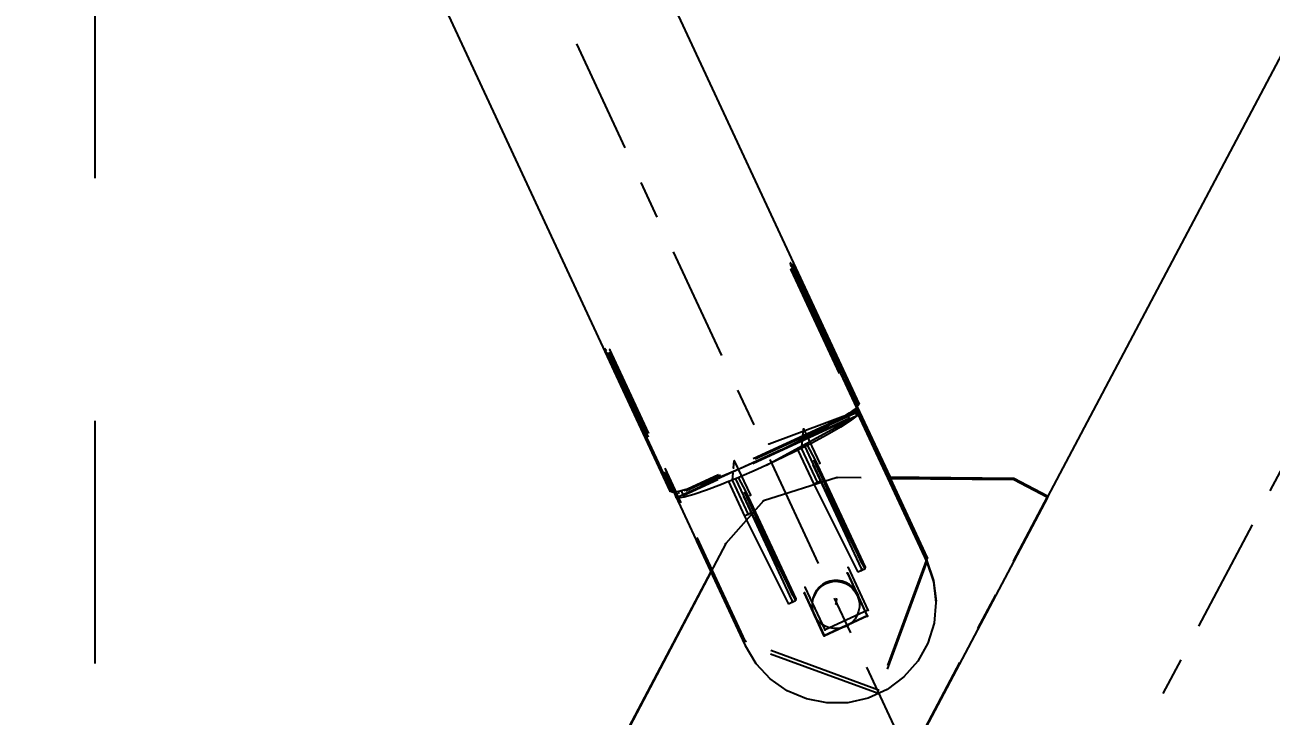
# Model space of a CAD drawing. Header units: millimetres. Extents: x 2368 to 8313, y 7493 to 11698.
# Drawn here: x 6092.75 to 6125.37, y 11249.03 to 11267.12 of the extents above; entities that cross this region are included whole.
import ezdxf

# ---------------------------------------------------------------- set-up
doc = ezdxf.new("R2010")
doc.units = ezdxf.units.MM
for name, pattern in [('CENTER', [50.8, 31.75, -6.35, 6.35, -6.35]), ('XKITLINE00', [0]), ('XKITLINE03', [6, 3, -1, 1, -1])]:
    doc.linetypes.add(name, pattern=pattern)
doc.styles.add('ROMANS', font='romans.shx')
doc.dimstyles.new('MD300', dxfattribs={"dimtxt": 2.5, "dimasz": 2.5, "dimexe": 1, "dimexo": 1, "dimgap": 0.5, "dimtad": 1, "dimdec": 1, "dimlfac": 50, "dimrnd": 0.5, "dimdsep": 46, "dimtxsty": 'ROMANS', "dimcen": 1, "dimclrd": 146, "dimclre": 146, "dimclrt": 30, "dimadec": 1, "dimazin": 2, "dimtfac": 1, "dimtdec": 1, "dimtmove": 0, "dimatfit": 1, "dimfxl": 1, "dimtolj": 1, "dimtzin": 0, "dimlwd": -1, "dimlwe": -1, "dimarcsym": 0})

# ---------------------------------------------------------------- blocks, each defined once
blk = doc.blocks.new('*D29')
at = {"color": 146, "transparency": 16777216}
for p, q in [((6169.047, 11249.197), (6169.047, 10991.038)), ((5216.588, 11053.98), (5216.588, 10991.038)), ((5219.088, 10992.038), (6166.547, 10992.038))]:
    blk.add_line(p, q, dxfattribs=at)
for points in [[(5219.088, 10992.455), (5219.088, 10991.621), (5216.588, 10992.038)], [(6166.547, 10992.455), (6166.547, 10991.621), (6169.047, 10992.038)]]:
    blk.add_solid(points, dxfattribs=at)
at = {"layer": 'Defpoints', "color": 0, "transparency": 16777216}
for p in [(6169.047, 11250.197), (5216.588, 11054.98), (6169.047, 10992.038)]:
    blk.add_point(p, dxfattribs=at)
at = {"color": 30, "transparency": 16777216, "insert": (5692.818, 10993.788), "char_height": 2.5, "attachment_point": 5, "style": 'ROMANS'}
blk.add_mtext('\\A1;47623', dxfattribs=at)
blk = doc.blocks.new('*D37')
at = {"color": 146, "transparency": 16777216}
for p, q in [((6544.584, 11276.27), (6544.584, 10979.265)), ((5216.588, 11053.98), (5216.588, 10979.265)), ((5219.088, 10980.265), (6542.084, 10980.265))]:
    blk.add_line(p, q, dxfattribs=at)
for points in [[(5219.088, 10980.681), (5219.088, 10979.848), (5216.588, 10980.265)], [(6542.084, 10980.681), (6542.084, 10979.848), (6544.584, 10980.265)]]:
    blk.add_solid(points, dxfattribs=at)
at = {"layer": 'Defpoints', "color": 0, "transparency": 16777216}
for p in [(6544.584, 11277.27), (5216.588, 11054.98), (6544.584, 10980.265)]:
    blk.add_point(p, dxfattribs=at)
at = {"color": 30, "transparency": 16777216, "insert": (5880.586, 10982.015), "char_height": 2.5, "attachment_point": 5, "style": 'ROMANS'}
blk.add_mtext('\\A1;66400', dxfattribs=at)
blk = doc.blocks.new('*D38')
at = {"color": 146, "transparency": 16777216}
for p, q in [((3888.584, 11276.27), (3888.584, 10968.162)), ((6544.588, 11276.271), (6544.588, 10968.162)), ((6542.088, 10969.162), (3891.084, 10969.162))]:
    blk.add_line(p, q, dxfattribs=at)
for points in [[(3891.084, 10969.579), (3891.084, 10968.745), (3888.584, 10969.162)], [(6542.088, 10969.579), (6542.088, 10968.745), (6544.588, 10969.162)]]:
    blk.add_solid(points, dxfattribs=at)
at = {"layer": 'Defpoints', "color": 0, "transparency": 16777216}
for p in [(3888.584, 11277.27), (6544.588, 11277.271), (3888.584, 10969.162)]:
    blk.add_point(p, dxfattribs=at)
at = {"color": 30, "transparency": 16777216, "insert": (5216.586, 10970.912), "char_height": 2.5, "attachment_point": 5, "style": 'ROMANS'}
blk.add_mtext('\\A1;132800', dxfattribs=at)

msp = doc.modelspace()

# ---------------------------------------------------------------- linework, layer by layer
at = {"color": 6, "linetype": 'CENTER'}
msp.add_line((6094.5882, 10907.5139), (6094.5882, 11495.735), dxfattribs=at)
at = {"color": 8, "linetype": 'XKITLINE03'}
for p, q in [((6118.5882, 11242.1507), (6036.5882, 11418.2997)), ((6118.5882, 11242.1507), (6036.5882, 11418.2997)), ((6200.5882, 11397.261), (6036.5882, 11087.0404)), ((6200.5881, 11397.261), (6036.5882, 11087.0404)), ((6112.8027, 11260.7179), (6116.3587, 11253.0791)), ((6112.8028, 11260.7179), (6116.3587, 11253.0791)), ((6112.8141, 11260.8121), (6116.3701, 11253.1733)), ((6112.8142, 11260.8121), (6116.3701, 11253.1733)), ((6111.6045, 11250.8948), (6108.0486, 11258.5336)), ((6111.6046, 11250.8948), (6108.0486, 11258.5336)), ((6111.6159, 11250.989), (6108.0599, 11258.6278)), ((6111.6159, 11250.989), (6108.06, 11258.6278)), ((6109.8024, 11254.7528), (6114.5839, 11256.9497)), ((6109.8025, 11254.7528), (6114.5839, 11256.9497)), ((6114.591, 11257.0083), (6109.8095, 11254.8114)), ((6114.591, 11257.0083), (6109.8096, 11254.8114)), ((6114.5262, 11256.8895), (6109.8515, 11254.7418)), ((6114.5263, 11256.8895), (6109.8516, 11254.7418)), ((6114.5419, 11257.0193), (6109.8672, 11254.8716)), ((6114.5419, 11257.0193), (6109.8672, 11254.8716)), ((6112.1632, 11255.6032), (6114.5262, 11256.8895)), ((6112.1633, 11255.6032), (6114.5263, 11256.8895)), ((6112.2302, 11256.1579), (6114.5419, 11257.0193)), ((6112.2302, 11256.1579), (6114.5419, 11257.0193)), ((6114.5839, 11256.9497), (6114.601, 11256.9852)), ((6114.5839, 11256.9497), (6114.6011, 11256.9852)), ((6114.601, 11256.9852), (6114.591, 11257.0083)), ((6114.6011, 11256.9852), (6114.591, 11257.0083)), ((6113.1116, 11256.3602), (6113.1344, 11256.5486)), ((6113.1116, 11256.3602), (6113.1343, 11256.5486)), ((6113.1343, 11256.5486), (6113.5546, 11255.6457)), ((6113.1344, 11256.5486), (6113.5547, 11255.6457)), ((6113.0965, 11256.2346), (6113.0737, 11256.0462)), ((6113.0964, 11256.2346), (6113.0737, 11256.0462)), ((6113.0737, 11256.0462), (6113.4941, 11255.1433)), ((6113.0737, 11256.0462), (6113.494, 11255.1433)), ((6114.6516, 11252.8938), (6113.0964, 11256.2346)), ((6114.6517, 11252.8938), (6113.0965, 11256.2346)), ((6114.6668, 11253.0194), (6113.1116, 11256.3602)), ((6114.6668, 11253.0194), (6113.1116, 11256.3602)), ((6111.2818, 11255.4009), (6111.2591, 11255.2125)), ((6111.2819, 11255.4009), (6111.2592, 11255.2125)), ((6112.837, 11252.0601), (6111.2818, 11255.4009)), ((6112.8371, 11252.0601), (6111.2819, 11255.4009)), ((6111.297, 11255.5265), (6111.3197, 11255.7149)), ((6111.297, 11255.5265), (6111.3198, 11255.7149)), ((6112.8522, 11252.1857), (6111.297, 11255.5265)), ((6112.8523, 11252.1857), (6111.297, 11255.5265)), ((6111.3197, 11255.7149), (6111.7401, 11254.812)), ((6111.3198, 11255.7149), (6111.7401, 11254.812)), ((6111.2591, 11255.2125), (6111.6794, 11254.3096)), ((6111.2592, 11255.2125), (6111.6795, 11254.3096)), ((6114.0125, 11255.2758), (6112.0799, 11254.6657)), ((6114.0125, 11255.2758), (6112.0799, 11254.6657)), ((6118.6361, 11255.2342), (6114.0125, 11255.2758)), ((6118.6362, 11255.2342), (6114.0125, 11255.2758)), ((6119.5181, 11254.7721), (6118.6361, 11255.2342)), ((6119.5182, 11254.7721), (6118.6362, 11255.2342)), ((6109.7924, 11254.7759), (6109.8024, 11254.7528)), ((6109.7924, 11254.7759), (6109.8025, 11254.7528)), ((6110.2167, 11237.1766), (6119.5181, 11254.7721)), ((6110.2168, 11237.1766), (6119.5182, 11254.7721)), ((6112.0799, 11254.6657), (6111.0957, 11253.5468)), ((6112.0799, 11254.6657), (6111.0957, 11253.5468)), ((6111.0957, 11253.5468), (6106.4683, 11244.781)), ((6111.0957, 11253.5468), (6106.4684, 11244.781)), ((6116.3701, 11253.1733), (6115.0942, 11249.7155)), ((6116.3701, 11253.1733), (6115.0943, 11249.7155)), ((6114.2978, 11252.9235), (6114.8191, 11251.8039)), ((6114.2978, 11252.9235), (6114.819, 11251.8039)), ((6114.6453, 11252.8414), (6114.6516, 11252.8938)), ((6114.6454, 11252.8414), (6114.6517, 11252.8938)), ((6114.6731, 11253.0717), (6114.6668, 11253.0194)), ((6114.6731, 11253.0717), (6114.6668, 11253.0194)), ((6116.3587, 11253.0791), (6115.0829, 11249.6213)), ((6116.3587, 11253.0791), (6115.0829, 11249.6213)), ((6114.2786, 11252.7644), (6114.7998, 11251.6448)), ((6114.2787, 11252.7644), (6114.7999, 11251.6448)), ((6114.2806, 11252.7812), (6114.8018, 11251.6615)), ((6114.2807, 11252.7812), (6114.8019, 11251.6615)), ((6112.8585, 11252.238), (6112.8522, 11252.1857)), ((6112.8586, 11252.238), (6112.8523, 11252.1857)), ((6113.6748, 11251.1279), (6113.1536, 11252.2475)), ((6113.6748, 11251.1279), (6113.1536, 11252.2475)), ((6113.6768, 11251.1446), (6113.1556, 11252.2643)), ((6113.6768, 11251.1446), (6113.1556, 11252.2643)), ((6113.694, 11251.287), (6113.1728, 11252.4066)), ((6113.694, 11251.287), (6113.1728, 11252.4066)), ((6112.8307, 11252.0077), (6112.837, 11252.0601)), ((6112.8308, 11252.0077), (6112.8371, 11252.0601)), ((6113.9949, 11252.0969), (6113.9797, 11251.9713)), ((6113.9949, 11252.0969), (6113.9798, 11251.9713)), ((6114.7999, 11251.6448), (6113.6748, 11251.1279)), ((6114.7998, 11251.6448), (6113.6748, 11251.1279)), ((6114.8019, 11251.6615), (6113.6768, 11251.1446)), ((6114.8018, 11251.6615), (6113.6768, 11251.1446)), ((6114.8191, 11251.8039), (6113.694, 11251.287)), ((6114.819, 11251.8039), (6113.694, 11251.287)), ((6115.0829, 11249.6213), (6111.6045, 11250.8948)), ((6115.0829, 11249.6213), (6111.6046, 11250.8948)), ((6115.0942, 11249.7155), (6111.6159, 11250.989)), ((6115.0943, 11249.7155), (6111.6159, 11250.989))]:
    msp.add_line(p, q, dxfattribs=at)
at = {"color": 8, "linetype": 'XKITLINE00'}
for p, q in [((6050.3035, 11395.2958), (6114.5896, 11257.1991)), ((6045.3498, 11393.0198), (6109.6358, 11254.9231)), ((6181.6603, 11372.3187), (6119.518, 11254.7711)), ((6112.7851, 11260.8961), (6112.7826, 11260.8806)), ((6112.7826, 11260.8806), (6112.7873, 11260.8516)), ((6112.7947, 11260.8966), (6112.7851, 11260.8961)), ((6112.7873, 11260.8516), (6112.7988, 11260.812)), ((6112.8103, 11260.882), (6112.7947, 11260.8966)), ((6112.8531, 11260.8146), (6112.8061, 11260.793)), ((6112.8103, 11260.882), (6112.8304, 11260.8537)), ((6112.8164, 11260.7662), (6112.8344, 11260.7156)), ((6112.8761, 11260.7684), (6112.8261, 11260.7454)), ((6112.8304, 11260.8537), (6112.8531, 11260.8146)), ((6112.8344, 11260.7156), (6114.5157, 11257.1039)), ((6112.8531, 11260.8146), (6112.8761, 11260.7684)), ((6112.8761, 11260.7684), (6114.5574, 11257.1567)), ((6107.9234, 11258.6624), (6107.9222, 11258.6579)), ((6107.9222, 11258.6579), (6107.9281, 11258.6388)), ((6107.9234, 11258.6624), (6107.9316, 11258.6518)), ((6107.9281, 11258.6388), (6107.9405, 11258.607)), ((6107.9316, 11258.6518), (6107.946, 11258.6273)), ((6107.9405, 11258.607), (6107.9582, 11258.5656)), ((6107.946, 11258.6273), (6107.9651, 11258.5912)), ((6107.9741, 11258.5729), (6107.9582, 11258.5656)), ((6107.9582, 11258.5656), (6107.9796, 11258.5187)), ((6107.9965, 11258.5265), (6107.9796, 11258.5187)), ((6107.9796, 11258.5187), (6109.6609, 11254.907)), ((6107.9868, 11258.5472), (6108.0127, 11258.5003)), ((6108.0127, 11258.5003), (6109.694, 11254.8886)), ((6114.5157, 11257.1039), (6114.3293, 11256.9625)), ((6114.4498, 11257.0539), (6114.5263, 11256.8895)), ((6114.4863, 11257.0816), (6116.3569, 11253.0634)), ((6114.4999, 11257.0919), (6116.3606, 11253.0948)), ((6114.5574, 11257.1567), (6114.5028, 11257.1316)), ((6114.5131, 11257.1019), (6114.5839, 11256.9497)), ((6114.5171, 11257.1382), (6114.5959, 11256.969)), ((6114.5313, 11257.1447), (6114.5994, 11256.9983)), ((6114.5896, 11257.1991), (6114.5574, 11257.1567)), ((6114.0277, 11256.7727), (6113.6301, 11256.5473)), ((6114.3293, 11256.9625), (6114.0277, 11256.7727)), ((6114.3561, 11256.7607), (6114.0951, 11256.5949)), ((6114.2774, 11256.9298), (6114.3561, 11256.7607)), ((6114.5263, 11256.8895), (6114.3561, 11256.7607)), ((6114.5839, 11256.9497), (6114.5703, 11256.9434)), ((6114.5959, 11256.969), (6114.5839, 11256.9497)), ((6114.6011, 11256.9852), (6114.5959, 11256.969)), ((6114.5994, 11256.9983), (6114.6011, 11256.9852)), ((6114.5997, 11256.9963), (6115.3966, 11255.2843)), ((6113.6301, 11256.5473), (6113.1563, 11256.2974)), ((6113.7544, 11256.399), (6113.3482, 11256.1814)), ((6114.0951, 11256.5949), (6113.7544, 11256.399)), ((6113.1563, 11256.2974), (6112.6302, 11256.0358)), ((6113.3482, 11256.1814), (6112.8937, 11255.9511)), ((6113.1645, 11256.0879), (6113.1562, 11256.0841)), ((6113.1645, 11256.0883), (6113.1645, 11256.0879)), ((6113.1645, 11256.0879), (6113.5848, 11255.1849)), ((6113.2296, 11256.1213), (6113.4394, 11255.7345)), ((6112.0782, 11255.7754), (6111.5279, 11255.5293)), ((6112.6302, 11256.0358), (6112.0782, 11255.7754)), ((6112.8937, 11255.9511), (6112.4099, 11255.7178)), ((6112.9861, 11255.9979), (6113.4033, 11255.1016)), ((6113.4394, 11255.7345), (6114.7424, 11252.9355)), ((6111.5279, 11255.5293), (6111.0069, 11255.3099)), ((6111.9171, 11255.4914), (6111.436, 11255.2814)), ((6112.4099, 11255.7178), (6111.9171, 11255.4914)), ((6110.5414, 11255.1282), (6110.1547, 11254.9932)), ((6111.0069, 11255.3099), (6110.5414, 11255.1282)), ((6110.987, 11255.0965), (6110.5887, 11254.9445)), ((6111.1683, 11255.1711), (6110.987, 11255.0965)), ((6111.1767, 11255.1746), (6111.1684, 11255.1708)), ((6111.1685, 11255.1712), (6111.1684, 11255.1708)), ((6111.1684, 11255.1708), (6111.5888, 11254.2679)), ((6111.436, 11255.2814), (6111.1767, 11255.1746)), ((6111.3531, 11255.2472), (6111.7702, 11254.3512)), ((6111.4216, 11255.2754), (6111.6248, 11254.9008)), ((6113.5848, 11255.1849), (6113.4033, 11255.1016)), ((6113.4033, 11255.1016), (6114.5546, 11252.7997)), ((6113.5848, 11255.1849), (6114.7361, 11252.8831)), ((6118.6387, 11255.2551), (6115.3412, 11255.2848)), ((6118.6336, 11255.2132), (6115.3608, 11255.2427)), ((6118.6387, 11255.2551), (6118.6336, 11255.2132)), ((6119.5156, 11254.7512), (6118.6336, 11255.2132)), ((6119.5207, 11254.7931), (6118.6387, 11255.2551)), ((6109.6609, 11254.907), (6109.6358, 11254.9231)), ((6109.6812, 11254.9163), (6109.6609, 11254.907)), ((6109.8661, 11254.9119), (6109.694, 11254.8886)), ((6109.7337, 11254.894), (6111.6027, 11250.8791)), ((6109.778, 11254.8999), (6109.8516, 11254.7418)), ((6110.0089, 11254.7634), (6109.8516, 11254.7418)), ((6110.1547, 11254.9932), (6109.8661, 11254.9119)), ((6109.9312, 11254.9302), (6110.0089, 11254.7634)), ((6110.2581, 11254.8319), (6110.0089, 11254.7634)), ((6119.5156, 11254.7512), (6110.2143, 11237.1557)), ((6110.5887, 11254.9445), (6110.2581, 11254.8319)), ((6111.6248, 11254.9008), (6112.9278, 11252.1018)), ((6119.5207, 11254.7931), (6119.5156, 11254.7512)), ((6111.7702, 11254.3512), (6111.5888, 11254.2679)), ((6111.5888, 11254.2679), (6112.7401, 11251.966)), ((6111.7702, 11254.3512), (6112.9215, 11252.0494)), ((6110.7012, 11252.8156), (6107.1673, 11246.1211)), ((6110.7092, 11252.7984), (6107.1833, 11246.1192)), ((6114.7361, 11252.8831), (6114.5546, 11252.7997)), ((6114.7424, 11252.9355), (6114.7361, 11252.8831)), ((6116.3606, 11253.0948), (6116.3569, 11253.0634)), ((6116.3569, 11253.0634), (6116.5339, 11252.5477)), ((6116.3606, 11253.0948), (6116.5377, 11252.5791)), ((6113.6234, 11252.461), (6113.5405, 11252.3922)), ((6113.6234, 11252.461), (6113.5405, 11252.3922)), ((6113.6254, 11252.4777), (6113.5425, 11252.4089)), ((6113.7151, 11252.4976), (6113.6214, 11252.4442)), ((6113.7171, 11252.5143), (6113.6234, 11252.461)), ((6113.7171, 11252.5143), (6113.6234, 11252.461)), ((6113.7192, 11252.5311), (6113.6254, 11252.4777)), ((6113.8168, 11252.534), (6113.7151, 11252.4976)), ((6113.7171, 11252.5143), (6113.7151, 11252.4976)), ((6113.8188, 11252.5507), (6113.7171, 11252.5143)), ((6113.8188, 11252.5507), (6113.7171, 11252.5143)), ((6113.7192, 11252.5311), (6113.7171, 11252.5143)), ((6113.8208, 11252.5675), (6113.7192, 11252.5311)), ((6113.9232, 11252.5522), (6113.8168, 11252.534)), ((6113.9253, 11252.569), (6113.8188, 11252.5507)), ((6113.9253, 11252.569), (6113.8188, 11252.5507)), ((6113.9273, 11252.5857), (6113.8208, 11252.5675)), ((6114.0313, 11252.5518), (6113.9232, 11252.5522)), ((6114.0333, 11252.5686), (6113.9253, 11252.569)), ((6114.0333, 11252.5686), (6113.9253, 11252.569)), ((6114.0353, 11252.5853), (6113.9273, 11252.5857)), ((6114.1377, 11252.5328), (6114.0313, 11252.5518)), ((6114.1397, 11252.5495), (6114.0333, 11252.5686)), ((6114.1397, 11252.5495), (6114.0333, 11252.5686)), ((6114.1417, 11252.5662), (6114.0353, 11252.5853)), ((6114.2391, 11252.4956), (6114.1377, 11252.5328)), ((6114.2411, 11252.5124), (6114.1397, 11252.5495)), ((6114.2411, 11252.5124), (6114.1397, 11252.5495)), ((6114.2432, 11252.5291), (6114.1417, 11252.5662)), ((6114.3326, 11252.4415), (6114.2391, 11252.4956)), ((6114.3346, 11252.4583), (6114.2411, 11252.5124)), ((6114.3346, 11252.4583), (6114.2411, 11252.5124)), ((6114.3366, 11252.475), (6114.2432, 11252.5291)), ((6114.4172, 11252.3889), (6114.3346, 11252.4583)), ((6114.4172, 11252.3889), (6114.3346, 11252.4583)), ((6114.4192, 11252.4056), (6114.3366, 11252.475)), ((6116.5377, 11252.5791), (6116.5339, 11252.5477)), ((6116.5339, 11252.5477), (6116.5993, 11252.0068)), ((6116.5377, 11252.5791), (6116.6031, 11252.0382)), ((6113.4145, 11252.2005), (6113.3773, 11252.0996)), ((6113.4165, 11252.2172), (6113.3793, 11252.1164)), ((6113.4165, 11252.2172), (6113.3793, 11252.1164)), ((6113.4186, 11252.234), (6113.3813, 11252.1331)), ((6113.4688, 11252.2934), (6113.4145, 11252.2005)), ((6113.4708, 11252.3101), (6113.4165, 11252.2172)), ((6113.4708, 11252.3101), (6113.4165, 11252.2172)), ((6113.4728, 11252.3269), (6113.4186, 11252.234)), ((6113.5384, 11252.3754), (6113.4688, 11252.2934)), ((6113.5405, 11252.3922), (6113.4708, 11252.3101)), ((6113.5405, 11252.3922), (6113.4708, 11252.3101)), ((6113.5425, 11252.4089), (6113.4728, 11252.3269)), ((6113.6214, 11252.4442), (6113.5384, 11252.3754)), ((6114.4152, 11252.3721), (6114.3326, 11252.4415)), ((6114.4152, 11252.3721), (6114.4844, 11252.2895)), ((6114.4172, 11252.3889), (6114.4865, 11252.3063)), ((6114.4172, 11252.3889), (6114.4865, 11252.3063)), ((6114.4192, 11252.4056), (6114.4885, 11252.323)), ((6114.4844, 11252.2895), (6114.5382, 11252.1962)), ((6114.4865, 11252.3063), (6114.5403, 11252.213)), ((6114.4865, 11252.3063), (6114.5403, 11252.213)), ((6114.4885, 11252.323), (6114.5423, 11252.2297)), ((6114.5403, 11252.213), (6114.5382, 11252.1962)), ((6114.5382, 11252.1962), (6114.575, 11252.0951)), ((6114.5423, 11252.2297), (6114.5403, 11252.213)), ((6114.5403, 11252.213), (6114.577, 11252.1118)), ((6114.5403, 11252.213), (6114.577, 11252.1118)), ((6114.5423, 11252.2297), (6114.579, 11252.1286)), ((6112.9215, 11252.0494), (6112.7401, 11251.966)), ((6112.9278, 11252.1018), (6112.9215, 11252.0494)), ((6113.3583, 11251.9939), (6113.358, 11251.8864)), ((6113.358, 11251.8864), (6113.3765, 11251.7805)), ((6113.3773, 11252.0996), (6113.3583, 11251.9939)), ((6114.5932, 11251.8817), (6114.5742, 11251.7759)), ((6114.575, 11252.0951), (6114.5935, 11251.9892)), ((6114.577, 11252.1118), (6114.5955, 11252.0059)), ((6114.577, 11252.1118), (6114.5955, 11252.0059)), ((6114.579, 11252.1286), (6114.5975, 11252.0227)), ((6114.5935, 11251.9892), (6114.5932, 11251.8817)), ((6116.5993, 11252.0068), (6116.5502, 11251.4643)), ((6113.3765, 11251.7805), (6113.4132, 11251.6793)), ((6113.4132, 11251.6793), (6113.467, 11251.5861)), ((6113.467, 11251.5861), (6113.5363, 11251.5035)), ((6113.6189, 11251.4341), (6113.5363, 11251.5035)), ((6114.413, 11251.5001), (6114.3301, 11251.4314)), ((6114.4827, 11251.5822), (6114.413, 11251.5001)), ((6114.5369, 11251.6751), (6114.4827, 11251.5822)), ((6114.5742, 11251.7759), (6114.5369, 11251.6751)), ((6113.7123, 11251.38), (6113.6189, 11251.4341)), ((6113.8138, 11251.3428), (6113.7123, 11251.38)), ((6113.9202, 11251.3237), (6113.8138, 11251.3428)), ((6114.0282, 11251.3233), (6113.9202, 11251.3237)), ((6114.1347, 11251.3416), (6114.0282, 11251.3233)), ((6114.2363, 11251.378), (6114.1347, 11251.3416)), ((6114.3301, 11251.4314), (6114.2363, 11251.378)), ((6116.5502, 11251.4643), (6116.3887, 11250.944)), ((6111.6027, 11250.8791), (6111.8836, 11250.4111)), ((6116.3887, 11250.944), (6116.122, 11250.4686)), ((6111.8836, 11250.4111), (6112.2561, 11250.0113)), ((6116.122, 11250.4686), (6115.7617, 11250.0589)), ((6112.704, 11249.6972), (6112.2561, 11250.0113)), ((6115.7617, 11250.0589), (6115.3235, 11249.7327)), ((6113.2076, 11249.4825), (6112.704, 11249.6972)), ((6115.3235, 11249.7327), (6114.8265, 11249.5044)), ((6113.7449, 11249.3765), (6113.2076, 11249.4825)), ((6114.2926, 11249.3839), (6113.7449, 11249.3765)), ((6114.8265, 11249.5044), (6114.2926, 11249.3839))]:
    msp.add_line(p, q, dxfattribs=at)
for centre in [(6112.8027, 11260.7179), (6112.8028, 11260.7179), (6112.8141, 11260.8121), (6112.8142, 11260.8121), (6108.0486, 11258.5336), (6108.0486, 11258.5336), (6108.0599, 11258.6278), (6108.06, 11258.6278), (6114.5262, 11256.8895), (6114.5262, 11256.8895), (6114.5263, 11256.8895), (6114.5263, 11256.8895), (6114.5419, 11257.0193), (6114.5419, 11257.0193), (6114.5419, 11257.0193), (6114.5419, 11257.0193), (6114.5839, 11256.9497), (6114.5839, 11256.9497), (6114.5839, 11256.9497), (6114.5839, 11256.9497), (6114.591, 11257.0083), (6114.591, 11257.0083), (6114.591, 11257.0083), (6114.591, 11257.0083), (6114.601, 11256.9852), (6114.601, 11256.9852), (6114.6011, 11256.9852), (6114.6011, 11256.9852), (6113.1343, 11256.5486), (6113.1343, 11256.5486), (6113.1344, 11256.5486), (6113.1344, 11256.5486), (6112.2302, 11256.1579), (6112.2302, 11256.1579), (6113.0737, 11256.0462), (6113.0737, 11256.0462), (6113.0737, 11256.0462), (6113.0737, 11256.0462), (6113.0964, 11256.2346), (6113.0964, 11256.2346), (6113.0965, 11256.2346), (6113.0965, 11256.2346), (6113.1116, 11256.3602), (6113.1116, 11256.3602), (6113.1116, 11256.3602), (6113.1116, 11256.3602), (6111.3197, 11255.7149), (6111.3197, 11255.7149), (6111.3198, 11255.7149), (6111.3198, 11255.7149), (6111.2818, 11255.4009), (6111.2818, 11255.4009), (6111.2819, 11255.4009), (6111.2819, 11255.4009), (6111.297, 11255.5265), (6111.297, 11255.5265), (6111.297, 11255.5265), (6111.297, 11255.5265), (6112.1632, 11255.6032), (6112.1633, 11255.6032), (6113.5546, 11255.6457), (6113.5547, 11255.6457), (6111.2591, 11255.2125), (6111.2591, 11255.2125), (6111.2592, 11255.2125), (6111.2592, 11255.2125), (6113.494, 11255.1433), (6113.4941, 11255.1433), (6114.0125, 11255.2758), (6114.0125, 11255.2758), (6114.0125, 11255.2758), (6114.0125, 11255.2758), (6118.6361, 11255.2342), (6118.6361, 11255.2342), (6118.6362, 11255.2342), (6118.6362, 11255.2342), (6109.7924, 11254.7759), (6109.7924, 11254.7759), (6109.8024, 11254.7528), (6109.8024, 11254.7528), (6109.8025, 11254.7528), (6109.8025, 11254.7528), (6109.8095, 11254.8114), (6109.8096, 11254.8114), (6109.8515, 11254.7418), (6109.8516, 11254.7418), (6109.8672, 11254.8716), (6109.8672, 11254.8716), (6111.7401, 11254.812), (6111.7401, 11254.812), (6119.5181, 11254.7721), (6119.5181, 11254.7721), (6119.5182, 11254.7721), (6119.5182, 11254.7721), (6112.0799, 11254.6657), (6112.0799, 11254.6657), (6112.0799, 11254.6657), (6112.0799, 11254.6657), (6111.6794, 11254.3096), (6111.6795, 11254.3096), (6111.0957, 11253.5468), (6111.0957, 11253.5468), (6111.0957, 11253.5468), (6111.0957, 11253.5468), (6116.3701, 11253.1733), (6116.3701, 11253.1733), (6116.3701, 11253.1733), (6116.3701, 11253.1733), (6114.2806, 11252.7812), (6114.2807, 11252.7812), (6114.2978, 11252.9235), (6114.2978, 11252.9235), (6114.6453, 11252.8414), (6114.6454, 11252.8414), (6114.6516, 11252.8938), (6114.6516, 11252.8938), (6114.6517, 11252.8938), (6114.6517, 11252.8938), (6114.6668, 11253.0194), (6114.6668, 11253.0194), (6114.6668, 11253.0194), (6114.6668, 11253.0194), (6114.6731, 11253.0717), (6114.6731, 11253.0717), (6116.3587, 11253.0791), (6116.3587, 11253.0791), (6116.3587, 11253.0791), (6116.3587, 11253.0791), (6114.2786, 11252.7644), (6114.2787, 11252.7644), (6112.8522, 11252.1857), (6112.8522, 11252.1857), (6112.8523, 11252.1857), (6112.8523, 11252.1857), (6112.8585, 11252.238), (6112.8586, 11252.238), (6113.1536, 11252.2475), (6113.1536, 11252.2475), (6113.1556, 11252.2643), (6113.1556, 11252.2643), (6113.1728, 11252.4066), (6113.1728, 11252.4066), (6112.8307, 11252.0077), (6112.8308, 11252.0077), (6112.837, 11252.0601), (6112.837, 11252.0601), (6112.8371, 11252.0601), (6112.8371, 11252.0601), (6113.9797, 11251.9713), (6113.9798, 11251.9713), (6113.9949, 11252.0969), (6113.9949, 11252.0969), (6114.819, 11251.8039), (6114.819, 11251.8039), (6114.8191, 11251.8039), (6114.8191, 11251.8039), (6114.7998, 11251.6448), (6114.7998, 11251.6448), (6114.7999, 11251.6448), (6114.7999, 11251.6448), (6114.8018, 11251.6615), (6114.8018, 11251.6615), (6114.8019, 11251.6615), (6114.8019, 11251.6615), (6113.694, 11251.287), (6113.694, 11251.287), (6113.694, 11251.287), (6113.694, 11251.287), (6111.6045, 11250.8948), (6111.6045, 11250.8948), (6111.6046, 11250.8948), (6111.6046, 11250.8948), (6111.6159, 11250.989), (6111.6159, 11250.989), (6111.6159, 11250.989), (6111.6159, 11250.989), (6113.6748, 11251.1279), (6113.6748, 11251.1279), (6113.6748, 11251.1279), (6113.6748, 11251.1279), (6113.6768, 11251.1446), (6113.6768, 11251.1446), (6113.6768, 11251.1446), (6113.6768, 11251.1446), (6115.0829, 11249.6213), (6115.0829, 11249.6213), (6115.0829, 11249.6213), (6115.0829, 11249.6213), (6115.0942, 11249.7155), (6115.0942, 11249.7155), (6115.0943, 11249.7155), (6115.0943, 11249.7155)]:
    msp.add_circle(centre, 0.004, dxfattribs=at)

# ---------------------------------------------------------------- dimensions: what is measured, and where the dimension line sits
for base, p1, p2, picture, middle in [((3888.5836, 10969.1621), (6544.5882, 11277.2708), (3888.5836, 11277.2703), '*D38', (5216.5859, 10970.9121)), ((6544.5838, 10980.2647), (5216.5882, 11054.9804), (6544.5838, 11277.2701), '*D37', (5880.586, 10982.0147)), ((6169.0475, 10992.0378), (5216.5882, 11054.9804), (6169.0475, 11250.197), '*D29', (5692.8178, 10993.7878))]:
    dim = msp.add_linear_dim(base=base, p1=p1, p2=p2, dimstyle='MD300')
    dim.commit()
    dim.dimension.update_dxf_attribs({"geometry": picture, "text_midpoint": middle})

doc.saveas('drawing.dxf')
